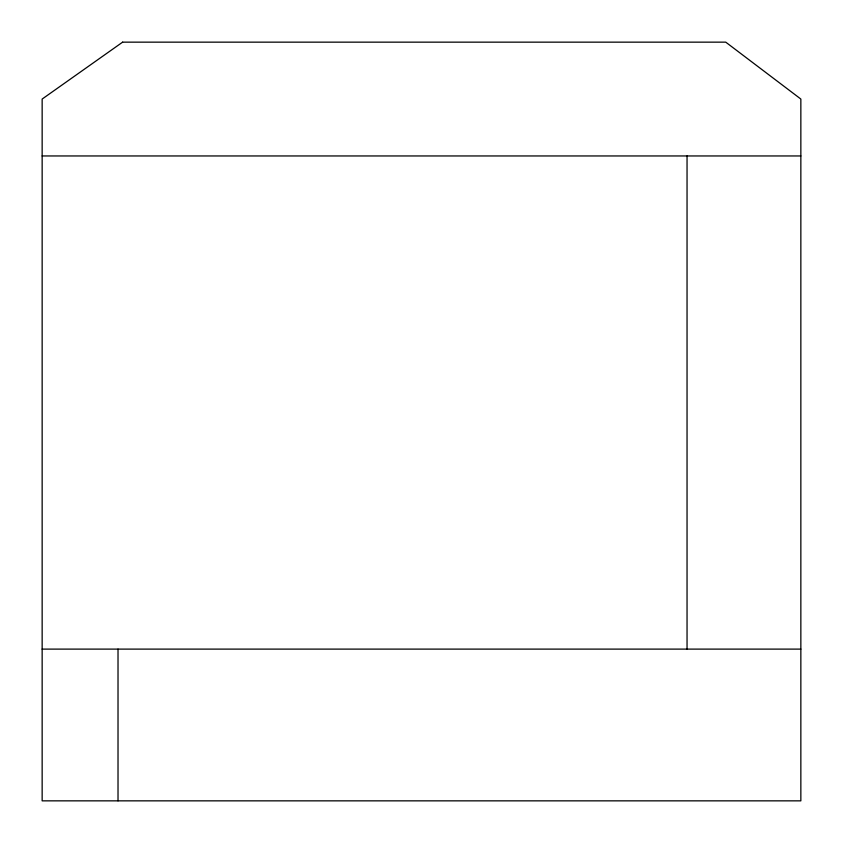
<?xml version="1.0" encoding="UTF-8"?>
<svg xmlns="http://www.w3.org/2000/svg" width="843" height="843" viewBox="0 0 843 843"><rect width="100%" height="100%" fill="white"/><g stroke="black" fill="none" stroke-linecap="round" stroke-linejoin="round"><path stroke-width="1.26" d="M42.15 155.955L800.85 155.955M42.15 649.11L800.85 649.11M687.045 155.955L687.045 649.11M118.02 649.11L118.02 800.85M122.625 42.15L42.15 99.052L42.15 800.85L800.85 800.85L800.85 99.052L725.739 42.15L122.625 42.15"/></g></svg>
